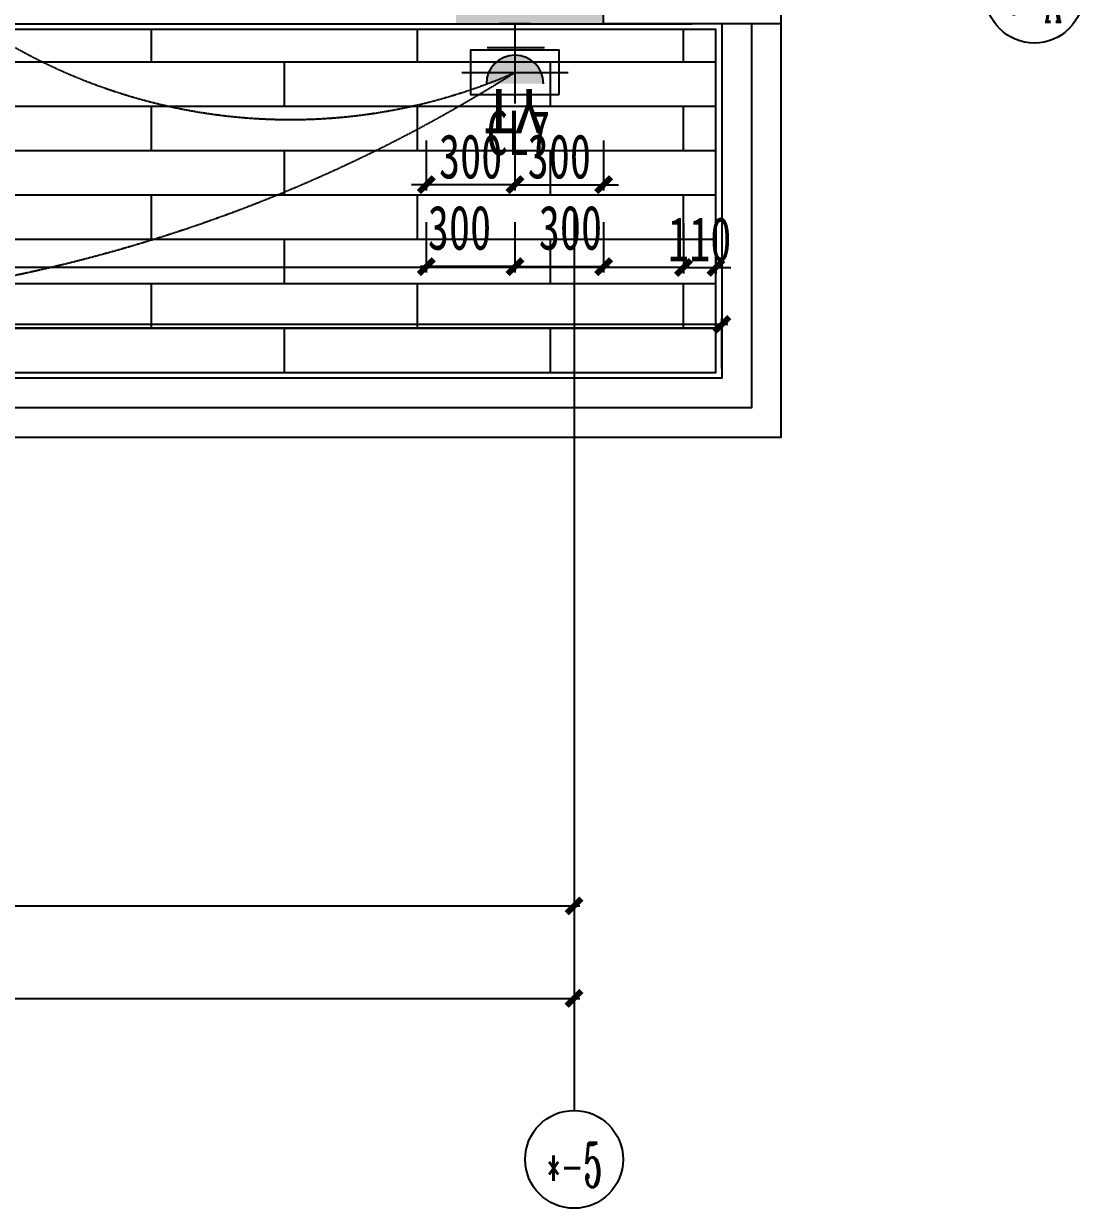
# Model space of a CAD drawing. Extents: x -255202 to 66368, y -6372500 to 603.
# Drawn here: x 62783 to 66368, y -3269296 to -3265287 of the extents above; entities that cross this region are included whole.
import ezdxf
from ezdxf.enums import TextEntityAlignment as Align

# ---------------------------------------------------------------- set-up
doc = ezdxf.new("R2010")
doc.units = 0
doc.header["$LTSCALE"] = 10
doc.header["$MEASUREMENT"] = 0
doc.linetypes.add('__DASH', pattern=[0.35, 0.25, -0.1])
doc.linetypes.add('DOTE', pattern=[2.42, 2, -0.2, 0.02, -0.2])
for name, color, linetype in [('A-DIM（轴号轴线尺寸）', 3, 'Continuous'), ('A-HACH（图案填充）', 8, 'Continuous'), ('A-WALL-stru（结构墙柱）', 10, 'Continuous'), ('A-WIND（门窗）', 8, 'Continuous'), ('A-墙体完成面', 15, 'Continuous'), ('AXIS_TEXT', 7, 'Continuous'), ('D-地面材料', 250, 'Continuous'), ('DIM-地面材质放线', 149, 'Continuous'), ('DIM-插座定位', 146, 'Continuous'), ('DIM-灯具定位', 149, 'Continuous'), ('DIM【标注】', 149, 'Continuous'), ('E-开关示意', 34, 'Continuous'), ('E-插座示意', 34, 'Continuous'), ('E-给水', 144, 'Continuous'), ('T-灯具、灯带', 13, 'Continuous'), ('墙体定位图', 7, 'Continuous'), ('改BL1~1D$0$0-百叶', 2, 'Continuous')]:
    doc.layers.add(name, color=color, linetype=linetype)
doc.styles.add('_TCH_AXIS', font='COMPLEX', dxfattribs={"bigfont": 'GBCBIG'})
doc.styles.add('COMPLEX', font='COMPLEX')
doc.styles.add('宋体', font='', dxfattribs={"width": 0.8})
doc.styles.add('样式222', font='', dxfattribs={"width": 0.7})
doc.styles.add('细黑体', font='', dxfattribs={"width": 0.7})
doc.styles.get('宋体').set_extended_font_data('STXihei')
doc.styles.get('样式222').set_extended_font_data('STXihei')
doc.styles.get('细黑体').set_extended_font_data('STXihei')
doc.dimstyles.new('DK-50', dxfattribs={"dimscale": 50, "dimtxt": 3, "dimasz": 1, "dimexe": 0.4, "dimexo": 0.4, "dimgap": 0.4, "dimtad": 1, "dimtoh": 1, "dimdec": 0, "dimrnd": 5, "dimdsep": 46, "dimtxsty": '样式222', "dimblk": 'ARCHTICK', "dimcen": 3, "dimdle": 0.4, "dimclrd": 149, "dimclre": 149, "dimclrt": 149, "dimadec": 0, "dimazin": 0, "dimtfac": 1, "dimtdec": 0, "dimtix": 1, "dimtmove": 2, "dimatfit": 3, "dimldrblk": 'ARCHTICK', "dimfxl": 3, "dimfxlon": 1, "dimtvp": 1, "dimtolj": 1, "dimtzin": 0, "dimarcsym": 0})

# ---------------------------------------------------------------- blocks, each defined once
blk = doc.blocks.new('_ArchTick')
at = {"color": 0, "linetype": 'ByBlock', "const_width": 0.4}
blk.add_lwpolyline([(-0.5, -0.5), (0.5, 0.5)], dxfattribs=at)
blk = doc.blocks.new('*D130')
at = {"layer": 'Defpoints', "color": 0, "transparency": 16777216}
for p in [(64145.1, -3265287), (64445.1, -3265593.3), (64145.1, -3266109.1)]:
    blk.add_point(p, dxfattribs=at)
at = {"layer": 'DIM-灯具定位', "color": 149, "lineweight": -2, "transparency": 16777216}
for p, q in [((64145.1, -3265959.1), (64145.1, -3266129.1)), ((64445.1, -3265959.1), (64445.1, -3266129.1)), ((64465.1, -3266109.1), (64125.1, -3266109.1))]:
    blk.add_line(p, q, dxfattribs=at)
at = {"layer": 'DIM-灯具定位', "color": 149, "lineweight": -2, "transparency": 16777216, "xscale": 50, "yscale": 50, "zscale": 50, "rotation": 180}
blk.add_blockref('_ArchTick', (64145.1, -3266109.1), dxfattribs=at)
at = {"layer": 'DIM-灯具定位', "color": 149, "lineweight": -2, "transparency": 16777216, "xscale": 50, "yscale": 50, "zscale": 50}
blk.add_blockref('_ArchTick', (64445.1, -3266109.1), dxfattribs=at)
at = {"layer": 'DIM-灯具定位', "color": 149, "transparency": 16777216, "insert": (64257.3, -3265978.3), "char_height": 150, "attachment_point": 5, "style": '样式222'}
blk.add_mtext('\\A1;300', dxfattribs=at)
blk = doc.blocks.new('A$C7E17796C')
at = {"layer": 'T-灯具、灯带'}
for p, q in [((60, 0), (60, 270)), ((240, 165), (-120, 165)), ((7.5, 0), (112.5, 0))]:
    blk.add_line(p, q, dxfattribs=at)
blk.add_lwpolyline([(-90, 240), (-90, 90), (210, 90), (210, 240)], close=True, dxfattribs=at)
blk = doc.blocks.new('A$C74114AF8')
at = {"layer": 'A-HACH（图案填充）'}
blk.add_hatch(color=256, dxfattribs=at).paths.add_polyline_path([(12200, 400), (12000, 400), (12000, 100), (11700, 100), (11700, -100), (12200, -100)])
at = {"layer": 'A-WALL-stru（结构墙柱）', "color": 0}
for p, q in [((12200, -100), (12200, 400)), ((11700, -100), (12200, -100))]:
    blk.add_line(p, q, dxfattribs=at)
blk = doc.blocks.new('*D529')
at = {"layer": 'Defpoints', "color": 0, "transparency": 16777216}
for p in [(58715.1, -3265902), (65015.1, -3265887), (58715.1, -3266112)]:
    blk.add_point(p, dxfattribs=at)
at = {"layer": 'DIM-地面材质放线', "color": 149, "lineweight": -2, "transparency": 16777216}
for p, q in [((58715.1, -3265962), (58715.1, -3266132)), ((65015.1, -3265962), (65015.1, -3266132)), ((65035.1, -3266112), (58695.1, -3266112))]:
    blk.add_line(p, q, dxfattribs=at)
at = {"layer": 'DIM-地面材质放线', "color": 149, "lineweight": -2, "transparency": 16777216, "xscale": 50, "yscale": 50, "zscale": 50, "rotation": 180}
blk.add_blockref('_ArchTick', (58715.1, -3266112), dxfattribs=at)
at = {"layer": 'DIM-地面材质放线', "color": 149, "lineweight": -2, "transparency": 16777216, "xscale": 50, "yscale": 50, "zscale": 50}
blk.add_blockref('_ArchTick', (65015.1, -3266112), dxfattribs=at)
at = {"layer": 'DIM-地面材质放线', "color": 149, "transparency": 16777216, "insert": (61865.1, -3266017), "char_height": 150, "attachment_point": 5, "style": '样式222'}
blk.add_mtext('\\A1;900*7=6300', dxfattribs=at)
blk = doc.blocks.new('*D732')
at = {"layer": 'Defpoints', "color": 0, "transparency": 16777216}
for p in [(58545.1, -3266304.5), (58545.1, -3266487), (65145.1, -3266487)]:
    blk.add_point(p, dxfattribs=at)
at = {"layer": '墙体定位图', "color": 149, "lineweight": -2, "transparency": 16777216}
for p, q in [((58545.1, -3266454.5), (58545.1, -3266284.5)), ((65145.1, -3266454.5), (65145.1, -3266284.5)), ((65165.1, -3266304.5), (58525.1, -3266304.5))]:
    blk.add_line(p, q, dxfattribs=at)
at = {"layer": '墙体定位图', "color": 149, "lineweight": -2, "transparency": 16777216, "xscale": 50, "yscale": 50, "zscale": 50, "rotation": 180}
blk.add_blockref('_ArchTick', (58545.1, -3266304.5), dxfattribs=at)
at = {"layer": '墙体定位图', "color": 149, "lineweight": -2, "transparency": 16777216, "xscale": 50, "yscale": 50, "zscale": 50}
blk.add_blockref('_ArchTick', (65145.1, -3266304.5), dxfattribs=at)
at = {"layer": '墙体定位图', "color": 149, "transparency": 16777216, "insert": (61845.1, -3266209.5), "char_height": 150, "attachment_point": 5, "style": '样式222'}
blk.add_mtext('\\A1;6600', dxfattribs=at)
blk = doc.blocks.new('*D941')
at = {"layer": 'Defpoints', "color": 0, "transparency": 16777216}
for p in [(64745.1, -3265287), (64445.1, -3265593.3), (64745.1, -3266109.1)]:
    blk.add_point(p, dxfattribs=at)
at = {"layer": 'DIM-灯具定位', "color": 149, "lineweight": -2, "transparency": 16777216}
for p, q in [((64445.1, -3265959.1), (64445.1, -3266129.1)), ((64745.1, -3265959.1), (64745.1, -3266129.1)), ((64425.1, -3266109.1), (64765.1, -3266109.1))]:
    blk.add_line(p, q, dxfattribs=at)
at = {"layer": 'DIM-灯具定位', "color": 149, "lineweight": -2, "transparency": 16777216, "xscale": 50, "yscale": 50, "zscale": 50, "rotation": 180}
blk.add_blockref('_ArchTick', (64445.1, -3266109.1), dxfattribs=at)
at = {"layer": 'DIM-灯具定位', "color": 149, "lineweight": -2, "transparency": 16777216, "xscale": 50, "yscale": 50, "zscale": 50}
blk.add_blockref('_ArchTick', (64745.1, -3266109.1), dxfattribs=at)
at = {"layer": 'DIM-灯具定位', "color": 149, "transparency": 16777216, "insert": (64632.8, -3265978.3), "char_height": 150, "attachment_point": 5, "style": '样式222'}
blk.add_mtext('\\A1;300', dxfattribs=at)
blk = doc.blocks.new('A$C575336CE')
h = blk.add_hatch(color=0)
edge = h.paths.add_edge_path()
edge.add_line((1.4, 90.3), (87.4, 90.3))
edge.add_ellipse((44.4, 90.3), major_axis=(-30.4, 30.4), ratio=1, start_angle=45, end_angle=225, ccw=False)
at = {"color": 0}
for p, q in [((0, 36.2), (86, 36.2)), ((44.4, 0), (44.4, 47.3))]:
    blk.add_line(p, q, dxfattribs=at)
blk.add_arc((44.4, 90.3), 43, 180, 0, dxfattribs=at)
at = {"color": 0, "style": '宋体'}
blk.add_attdef('S', text='', height=84, dxfattribs=at).set_placement((102.6, 76.1), align=Align.BOTTOM_CENTER)
blk = doc.blocks.new('*D1108')
at = {"layer": 'Defpoints', "color": 0, "transparency": 16777216}
for p in [(64145.1, -3265287), (64445.1, -3265287), (64145.1, -3265832)]:
    blk.add_point(p, dxfattribs=at)
at = {"layer": 'DIM-插座定位', "color": 149, "lineweight": -2, "transparency": 16777216}
for p, q in [((64145.1, -3265682), (64145.1, -3265852)), ((64445.1, -3265682), (64445.1, -3265852)), ((64145.1, -3265832), (64095.1, -3265832)), ((64445.1, -3265832), (64145.1, -3265832)), ((64445.1, -3265832), (64495.1, -3265832))]:
    blk.add_line(p, q, dxfattribs=at)
at = {"layer": 'DIM-插座定位', "color": 149, "lineweight": -2, "transparency": 16777216, "xscale": 50, "yscale": 50, "zscale": 50}
blk.add_blockref('_ArchTick', (64145.1, -3265832), dxfattribs=at)
at = {"layer": 'DIM-插座定位', "color": 149, "lineweight": -2, "transparency": 16777216, "xscale": 50, "yscale": 50, "zscale": 50, "rotation": 180}
blk.add_blockref('_ArchTick', (64445.1, -3265832), dxfattribs=at)
at = {"layer": 'DIM-插座定位', "color": 149, "transparency": 16777216, "insert": (64295.1, -3265737), "char_height": 150, "attachment_point": 5, "style": '样式222'}
blk.add_mtext('\\A1;300', dxfattribs=at)
blk = doc.blocks.new('*D1109')
at = {"layer": 'Defpoints', "color": 0, "transparency": 16777216}
for p in [(64445.1, -3265287), (64745.1, -3265287), (64745.1, -3265832)]:
    blk.add_point(p, dxfattribs=at)
at = {"layer": 'DIM-插座定位', "color": 149, "lineweight": -2, "transparency": 16777216}
for p, q in [((64445.1, -3265682), (64445.1, -3265852)), ((64745.1, -3265682), (64745.1, -3265852)), ((64445.1, -3265832), (64395.1, -3265832)), ((64445.1, -3265832), (64745.1, -3265832)), ((64745.1, -3265832), (64795.1, -3265832))]:
    blk.add_line(p, q, dxfattribs=at)
at = {"layer": 'DIM-插座定位', "color": 149, "lineweight": -2, "transparency": 16777216, "xscale": 50, "yscale": 50, "zscale": 50}
blk.add_blockref('_ArchTick', (64445.1, -3265832), dxfattribs=at)
at = {"layer": 'DIM-插座定位', "color": 149, "lineweight": -2, "transparency": 16777216, "xscale": 50, "yscale": 50, "zscale": 50, "rotation": 180}
blk.add_blockref('_ArchTick', (64745.1, -3265832), dxfattribs=at)
at = {"layer": 'DIM-插座定位', "color": 149, "transparency": 16777216, "insert": (64595.1, -3265737), "char_height": 150, "attachment_point": 5, "style": '样式222'}
blk.add_mtext('\\A1;300', dxfattribs=at)
blk = doc.blocks.new('*D1150')
at = {"layer": 'Defpoints', "color": 0, "transparency": 16777216}
for p in [(65015.1, -3265887), (65125.1, -3265963), (65125.1, -3266112)]:
    blk.add_point(p, dxfattribs=at)
at = {"layer": 'DIM-地面材质放线', "color": 149, "lineweight": -2, "transparency": 16777216}
for p, q in [((65015.1, -3265962), (65015.1, -3266132)), ((65125.1, -3265983), (65125.1, -3266132)), ((65015.1, -3266112), (64965.1, -3266112)), ((65015.1, -3266112), (65125.1, -3266112)), ((65125.1, -3266112), (65175.1, -3266112))]:
    blk.add_line(p, q, dxfattribs=at)
at = {"layer": 'DIM-地面材质放线', "color": 149, "lineweight": -2, "transparency": 16777216, "xscale": 50, "yscale": 50, "zscale": 50}
blk.add_blockref('_ArchTick', (65015.1, -3266112), dxfattribs=at)
at = {"layer": 'DIM-地面材质放线', "color": 149, "lineweight": -2, "transparency": 16777216, "xscale": 50, "yscale": 50, "zscale": 50, "rotation": 180}
blk.add_blockref('_ArchTick', (65125.1, -3266112), dxfattribs=at)
at = {"layer": 'DIM-地面材质放线', "color": 149, "transparency": 16777216, "insert": (65070.1, -3266017), "char_height": 150, "attachment_point": 5, "style": '样式222'}
blk.add_mtext('\\A1;110', dxfattribs=at)
blk = doc.blocks.new('_AXISO')
blk.add_circle((0, 0), 0.5)
at = {"layer": 'AXIS_TEXT', "style": 'COMPLEX', "width": 1.041667}
blk.add_attdef('A', text='', height=0.56, dxfattribs=at).set_placement((-0.25, -0.28), (0.25, -0.28), align=Align.FIT)
blk = doc.blocks.new('*D1162')
at = {"layer": 'Defpoints', "color": 0, "transparency": 16777216}
for p in [(-107486.6, -3198171.8), (-101286.6, -3198171.8), (-101286.6, -3200583.2)]:
    blk.add_point(p, dxfattribs=at)
at = {"layer": 'DIM【标注】', "color": 149, "lineweight": -2, "transparency": 16777216}
for p, q in [((-107486.6, -3200433.2), (-107486.6, -3200603.2)), ((-101286.6, -3200433.2), (-101286.6, -3200603.2)), ((-107506.6, -3200583.2), (-101266.6, -3200583.2))]:
    blk.add_line(p, q, dxfattribs=at)
at = {"layer": 'DIM【标注】', "color": 149, "lineweight": -2, "transparency": 16777216, "xscale": 50, "yscale": 50, "zscale": 50, "rotation": 180}
blk.add_blockref('_ArchTick', (-107486.6, -3200583.2), dxfattribs=at)
at = {"layer": 'DIM【标注】', "color": 149, "lineweight": -2, "transparency": 16777216, "xscale": 50, "yscale": 50, "zscale": 50}
blk.add_blockref('_ArchTick', (-101286.6, -3200583.2), dxfattribs=at)
at = {"layer": 'DIM【标注】', "color": 149, "transparency": 16777216, "insert": (-104386.6, -3200486.4), "char_height": 150, "attachment_point": 5, "style": '样式222'}
blk.add_mtext('\\A1;6200', dxfattribs=at)
blk = doc.blocks.new('*D1163')
at = {"layer": 'Defpoints', "color": 0, "transparency": 16777216}
for p in [(-107486.6, -3198171.8), (-101286.6, -3198171.8), (-101286.6, -3200270.3)]:
    blk.add_point(p, dxfattribs=at)
at = {"layer": 'DIM【标注】', "color": 149, "lineweight": -2, "transparency": 16777216}
for p, q in [((-107486.6, -3200120.3), (-107486.6, -3200290.3)), ((-101286.6, -3200120.3), (-101286.6, -3200290.3)), ((-107506.6, -3200270.3), (-101266.6, -3200270.3))]:
    blk.add_line(p, q, dxfattribs=at)
at = {"layer": 'DIM【标注】', "color": 149, "lineweight": -2, "transparency": 16777216, "xscale": 50, "yscale": 50, "zscale": 50, "rotation": 180}
blk.add_blockref('_ArchTick', (-107486.6, -3200270.3), dxfattribs=at)
at = {"layer": 'DIM【标注】', "color": 149, "lineweight": -2, "transparency": 16777216, "xscale": 50, "yscale": 50, "zscale": 50}
blk.add_blockref('_ArchTick', (-101286.6, -3200270.3), dxfattribs=at)
at = {"layer": 'DIM【标注】', "color": 149, "transparency": 16777216, "insert": (-104386.6, -3200173.5), "char_height": 150, "attachment_point": 5, "style": '样式222'}
blk.add_mtext('\\A1;6200', dxfattribs=at)
blk = doc.blocks.new('bz2')
at = {"layer": 'DIM【标注】'}
blk.add_line((-101286.6, -3197910.4), (-101286.6, -3200962.4), dxfattribs=at)
ref = blk.add_blockref('_AXISO', (-99729.1, -3197184.5), dxfattribs=dict(at, xscale=331.2, yscale=331.2, zscale=331.2))
ref.add_attrib('A', '*-A', dxfattribs={"layer": 'A-DIM（轴号轴线尺寸）', "height": 150, "style": '_TCH_AXIS', "width": 0.437162}).set_placement((-99822.7, -3197278.2), (-99635.4, -3197278.2), align=Align.FIT)
ref = blk.add_blockref('_AXISO', (-101286.6, -3201128), dxfattribs=dict(at, xscale=331.2, yscale=331.2, zscale=331.2))
ref.add_attrib('A', '*-5', dxfattribs={"layer": 'A-DIM（轴号轴线尺寸）', "height": 150, "style": '_TCH_AXIS', "width": 0.468388}).set_placement((-101380.3, -3201221.7), (-101192.9, -3201221.7), align=Align.FIT)
for distance, picture, middle in [(-2411.4, '*D1162', (-104386.6, -3200486.4)), (-2098.5, '*D1163', (-104386.6, -3200173.5))]:
    dim = blk.add_aligned_dim(p1=(-107486.6, -3198171.8), p2=(-101286.6, -3198171.8), distance=distance, dimstyle='DK-50', dxfattribs=at)
    dim.commit()
    dim.dimension.update_dxf_attribs({"geometry": picture, "text_midpoint": middle})

msp = doc.modelspace()

# ---------------------------------------------------------------- linework, layer by layer
at = {"layer": 'A-WIND（门窗）'}
for points in [[(65245.1, -3265287), (65245.1, -3266587), (58545.1, -3266587)], [(65345.1, -3265287), (65345.1, -3266687), (58545.1, -3266687)], [(65145.1, -3265287), (65145.1, -3266487), (58545.1, -3266487)]]:
    msp.add_lwpolyline(points, dxfattribs=at)
at = {"layer": 'A-墙体完成面'}
for points in [[(62145.1, -3265067), (62145.1, -3265287), (65045.1, -3265287)], [(58565.1, -3265487), (58565.1, -3266467), (65125.1, -3266467), (65125.1, -3265307), (62145.1, -3265307)]]:
    msp.add_lwpolyline(points, dxfattribs=at)
at = {"layer": 'D-地面材料'}
for p, q in [((63215.1, -3265417), (63215.1, -3265306)), ((63215.1, -3265417), (63215.1, -3265306)), ((64115.1, -3265417), (64115.1, -3265305.3)), ((64115.1, -3265417), (64115.1, -3265305.3)), ((65015.1, -3265417), (65015.1, -3265304.6)), ((65015.1, -3265417), (65015.1, -3265304.6)), ((63215.1, -3265417), (62315.1, -3265417)), ((63665.1, -3265417), (62765.1, -3265417)), ((64115.1, -3265417), (63215.1, -3265417)), ((63665.1, -3265567), (63665.1, -3265417)), ((64565.1, -3265417), (63665.1, -3265417)), ((63665.1, -3265567), (63665.1, -3265417)), ((65015.1, -3265417), (64115.1, -3265417)), ((65125.1, -3265417), (64565.1, -3265417)), ((64565.1, -3265567), (64565.1, -3265417)), ((64565.1, -3265567), (64565.1, -3265417)), ((65125.1, -3265417), (65015.1, -3265417)), ((63215.1, -3265567), (62315.1, -3265567)), ((63665.1, -3265567), (62765.1, -3265567)), ((63215.1, -3265717), (63215.1, -3265567)), ((64115.1, -3265567), (63215.1, -3265567)), ((63215.1, -3265717), (63215.1, -3265567)), ((64565.1, -3265567), (63665.1, -3265567)), ((65015.1, -3265567), (64115.1, -3265567)), ((64115.1, -3265717), (64115.1, -3265567)), ((64115.1, -3265717), (64115.1, -3265567)), ((65125.1, -3265567), (64565.1, -3265567)), ((65015.1, -3265717), (65015.1, -3265567)), ((65125.1, -3265567), (65015.1, -3265567)), ((65015.1, -3265717), (65015.1, -3265567)), ((63215.1, -3265717), (62315.1, -3265717)), ((63665.1, -3265717), (62765.1, -3265717)), ((64115.1, -3265717), (63215.1, -3265717)), ((63665.1, -3265867), (63665.1, -3265717)), ((64565.1, -3265717), (63665.1, -3265717)), ((63665.1, -3265867), (63665.1, -3265717)), ((65015.1, -3265717), (64115.1, -3265717)), ((65125.1, -3265717), (64565.1, -3265717)), ((64565.1, -3265867), (64565.1, -3265717)), ((64565.1, -3265867), (64565.1, -3265717)), ((65125.1, -3265717), (65015.1, -3265717)), ((63215.1, -3265867), (62315.1, -3265867)), ((63665.1, -3265867), (62765.1, -3265867)), ((63215.1, -3266017), (63215.1, -3265867)), ((64115.1, -3265867), (63215.1, -3265867)), ((63215.1, -3266017), (63215.1, -3265867)), ((64565.1, -3265867), (63665.1, -3265867)), ((65015.1, -3265867), (64115.1, -3265867)), ((64115.1, -3266017), (64115.1, -3265867)), ((64115.1, -3266017), (64115.1, -3265867)), ((65125.1, -3265867), (64565.1, -3265867)), ((65015.1, -3266017), (65015.1, -3265867)), ((65125.1, -3265867), (65015.1, -3265867)), ((65015.1, -3266017), (65015.1, -3265867)), ((63215.1, -3266017), (62315.1, -3266017)), ((63665.1, -3266017), (62765.1, -3266017)), ((64115.1, -3266017), (63215.1, -3266017)), ((63665.1, -3266167), (63665.1, -3266017)), ((64565.1, -3266017), (63665.1, -3266017)), ((63665.1, -3266167), (63665.1, -3266017)), ((65015.1, -3266017), (64115.1, -3266017)), ((65125.1, -3266017), (64565.1, -3266017)), ((64565.1, -3266167), (64565.1, -3266017)), ((64565.1, -3266167), (64565.1, -3266017)), ((65125.1, -3266017), (65015.1, -3266017)), ((63215.1, -3266167), (62315.1, -3266167)), ((63665.1, -3266167), (62765.1, -3266167)), ((63215.1, -3266317), (63215.1, -3266167)), ((64115.1, -3266167), (63215.1, -3266167)), ((63215.1, -3266317), (63215.1, -3266167)), ((64565.1, -3266167), (63665.1, -3266167)), ((65015.1, -3266167), (64115.1, -3266167)), ((64115.1, -3266317), (64115.1, -3266167)), ((64115.1, -3266317), (64115.1, -3266167)), ((65125.1, -3266167), (64565.1, -3266167)), ((65015.1, -3266317), (65015.1, -3266167)), ((65125.1, -3266167), (65015.1, -3266167)), ((65015.1, -3266317), (65015.1, -3266167)), ((63215.1, -3266317), (62315.1, -3266317)), ((63665.1, -3266317), (62765.1, -3266317)), ((64115.1, -3266317), (63215.1, -3266317)), ((63665.1, -3266465.7), (63665.1, -3266317)), ((64565.1, -3266317), (63665.1, -3266317)), ((63665.1, -3266465.7), (63665.1, -3266317)), ((65015.1, -3266317), (64115.1, -3266317)), ((65125.1, -3266317), (64565.1, -3266317)), ((64565.1, -3266465), (64565.1, -3266317)), ((64565.1, -3266465), (64565.1, -3266317)), ((65125.1, -3266317), (65015.1, -3266317))]:
    msp.add_line(p, q, dxfattribs=at)
at = {"layer": 'D-地面材料', "color": 149}
msp.add_lwpolyline([(58715.1, -3265487), (58715.1, -3266317), (65125.1, -3266317)], dxfattribs=at)
at = {"layer": 'E-开关示意', "linetype": '__DASH', "ltscale": 0.5}
for centre, radius, start, end in [((63684.3, -3263714.9), 1896.4, 219.1844, 293.6517), ((61695.1, -3261099.2), 5148.7, 237.7162, 302.2838)]:
    msp.add_arc(centre, radius, start, end, dxfattribs=at)
at = {"layer": 'E-给水', "color": 144}
msp.add_line((65126.3, -3265287), (64863.9, -3265287), dxfattribs=at)
at = {"layer": '改BL1~1D$0$0-百叶'}
msp.add_lwpolyline([(64745.1, -3263687), (65345.1, -3263687), (65345.1, -3265287), (64745.1, -3265287)], dxfattribs=at)

# ---------------------------------------------------------------- block references
msp.add_blockref('A$C74114AF8', (52545.1, -3265187))
at = {"layer": 'DIM【标注】'}
msp.add_blockref('bz2', (165931.7, -68002.5), dxfattribs=at)
at = {"layer": 'E-插座示意', "linetype": 'ByBlock', "lineweight": -2}
ref = msp.add_blockref('A$C575336CE', (64545, -3265287), dxfattribs=dict(at, xscale=2.25, yscale=2.25, zscale=2.25, rotation=180))
ref.add_attrib('S', 'YT', dxfattribs={"layer": '0', "color": 0, "height": 150, "rotation": 180, "style": '宋体'}).set_placement((64441.8, -3265462.9), align=Align.BOTTOM_CENTER)
at = {"layer": 'T-灯具、灯带', "linetype": 'ByBlock', "extrusion": (0, 0, -1), "xscale": -1, "zscale": -1, "rotation": 180}
msp.add_blockref('A$C7E17796C', (-64505.1, -3265287), dxfattribs=at)

# ---------------------------------------------------------------- texts
at = {"layer": 'T-灯具、灯带', "linetype": 'DOTE', "ltscale": 0.3, "style": '细黑体', "width": 0.7}
msp.add_text('CL7', height=150, dxfattribs=at).set_placement((64349.5, -3265731.6))

# ---------------------------------------------------------------- dimensions: what is measured, and where the dimension line sits
at = {"layer": 'DIM-地面材质放线'}
dim = msp.add_linear_dim(base=(58715.1, -3266112), p1=(65015.1, -3265887), p2=(58715.1, -3265902), angle=0, text='900*7=<>', dimstyle='DK-50', dxfattribs=at)
dim.commit()
dim.dimension.update_dxf_attribs({"geometry": '*D529', "text_midpoint": (61865.1, -3266017)})
dim = msp.add_linear_dim(base=(65125.1, -3266112), p1=(65015.1, -3265887), p2=(65125.1, -3265963), angle=0, dimstyle='DK-50', dxfattribs=at)
dim.commit()
dim.dimension.update_dxf_attribs({"geometry": '*D1150', "text_midpoint": (65070.1, -3266017)})
at = {"layer": 'DIM-插座定位', "color": 2}
for base, p2, picture, middle in [((64145.1, -3265832), (64145.1, -3265287), '*D1108', (64295.1, -3265737)), ((64745.1, -3265832), (64745.1, -3265287), '*D1109', (64595.1, -3265737))]:
    dim = msp.add_linear_dim(base=base, p1=(64445.1, -3265287), p2=p2, angle=180, dimstyle='DK-50', dxfattribs=at)
    dim.commit()
    dim.dimension.update_dxf_attribs({"geometry": picture, "text_midpoint": middle})
at = {"layer": 'DIM-灯具定位'}
for base, p2, angle, picture, middle in [((64145.1, -3266109.1), (64145.1, -3265287), 180, '*D130', (64257.3, -3265978.3)), ((64745.1, -3266109.1), (64745.1, -3265287), 0, '*D941', (64632.8, -3265978.3))]:
    dim = msp.add_linear_dim(base=base, p1=(64445.1, -3265593.3), p2=p2, angle=angle, dimstyle='DK-50', dxfattribs=at)
    dim.commit()
    dim.dimension.update_dxf_attribs({"geometry": picture, "text_midpoint": middle, "dimtype": 160})
at = {"layer": '墙体定位图', "color": 1}
dim = msp.add_linear_dim(base=(58545.1, -3266304.5), p1=(65145.1, -3266487), p2=(58545.1, -3266487), angle=180, dimstyle='DK-50', dxfattribs=at)
dim.commit()
dim.dimension.update_dxf_attribs({"geometry": '*D732', "text_midpoint": (61845.1, -3266209.5)})

doc.saveas('drawing.dxf')
